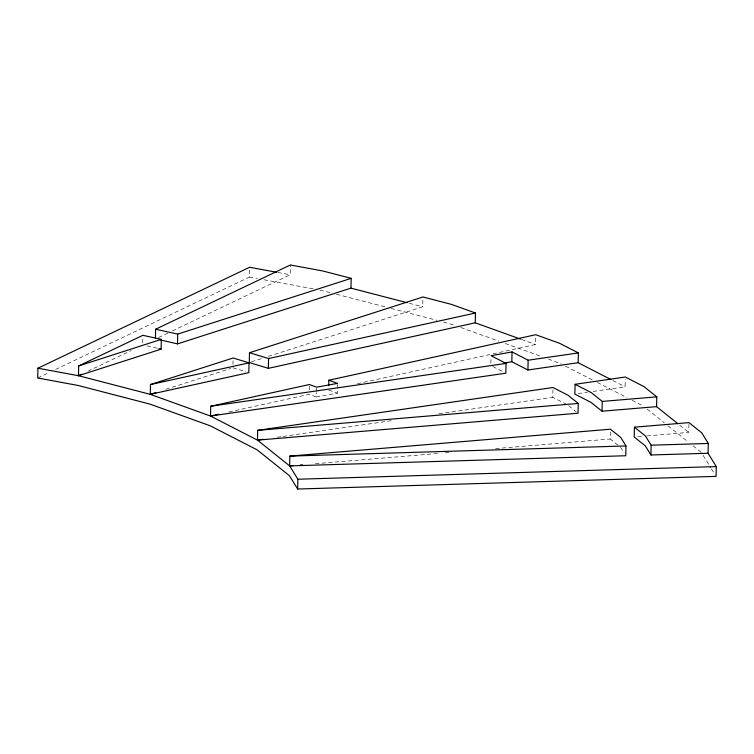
<?xml version="1.0" encoding="UTF-8"?>
<svg xmlns="http://www.w3.org/2000/svg" width="754" height="754" viewBox="0 0 754 754"><rect width="100%" height="100%" fill="white"/><g stroke="black" fill="none" stroke-linecap="round" stroke-linejoin="round"><path stroke-width="0.57" stroke-dasharray="3.77 2.83" d="M142.723 342.919L142.845 337.481M232.958 364.521L233.061 360.167M55.692 369.422L249.395 277.057L249.621 267.265M172.374 330.931L290.167 274.767L290.394 264.974M309.187 389.988L309.31 384.549M337.528 384.474L337.33 393.173L316.36 396.953L316.454 392.608M316.482 391.514L316.557 388.253M268.292 356.406L422.73 306.774L422.956 296.982M490.882 363.334L491.033 356.802M492.993 353.871L535.519 344.503L535.689 336.887M566.772 404.483L552.776 397.301L552.946 389.686M617.941 445.171L610.231 438.998L610.429 430.289M593.134 391.449L625.094 386.811L625.264 379.196M646.979 435.916L688.741 432.41L688.958 422.617M37.7 377.999L49.34 372.448M87.945 371.194L131.102 350.61M158.585 337.509L168.133 332.957M165.88 389.318L230.658 368.499M251.506 361.797L262.694 358.207M228.867 411.995L309.093 394.342L316.36 396.953M357.358 383.72L491.844 354.116M277.236 437.263L281.883 436.594M283.052 436.425L393.494 420.402M438.837 413.823L552.776 397.301M578.299 393.597L587.423 392.278M315.389 463.738L439.412 453.333M445.265 452.843L451.109 452.353M495.576 448.621L610.231 438.998M637.696 436.698L642.342 436.302M277.783 272.477L290.167 274.767M249.395 277.057L257.284 278.518M264.041 279.772L314.135 289.036M319.894 290.101L332.071 293.089M147.021 345.897L157.869 348.31M409.271 303.287L422.73 306.774M336.463 294.23L386.623 307.255M391.109 308.414L436.783 320.271M443.371 321.986L455.407 325.549M232.892 367.782L245.7 371.524M521.523 339.47L535.519 344.503M460.854 327.509L498.696 341.128M505.161 343.456L540.741 356.265M548.365 359.008L561.334 363.993M328.621 390.044L337.33 393.173M612.851 380.525L625.094 386.811M565.481 366.124L593.238 380.365M597.319 382.466L626.942 397.669M632.125 400.336L643.539 406.189M492.833 366.529L503.832 372.174M679.797 425.256L688.741 432.41M647.196 409.12L664.378 422.881M667.959 425.737L688.515 442.202M693.086 445.859L701.314 452.447M568.62 405.68L576.329 411.854M703.096 455.341L710.796 467.81M711.38 468.762L714.311 473.521M620.514 447.226L624.01 452.909"/><path stroke-width="1.13" d="M276.652 272.269L249.621 267.265L37.926 368.206L37.7 377.999L78.246 385.501L150.027 404.135L210.3 425.831L257.246 449.921L289.432 475.699L297.651 489.026L716.074 476.377L716.3 466.585L708.072 453.258L708.298 443.465L701.757 432.862L688.958 422.617L634.444 427.188L634.218 436.99L645.273 445.831L650.919 454.982L708.072 453.258M297.651 489.026L297.877 479.233L289.649 465.897L257.472 440.129L210.526 416.038L150.253 394.342L78.473 375.709L78.689 365.916L142.892 335.304L161.328 339.357L161.111 349.149L78.473 375.709L37.926 368.206M150.253 394.342L150.47 384.549L233.109 357.99L249.037 362.853L248.811 372.646L150.253 394.342L155.833 392.542M155.428 337.943L155.626 329.234L290.394 264.974L322.637 270.94L351.175 278.349L350.959 288.141L177.492 343.89L160.725 340.016M177.492 343.89L177.708 334.097L351.175 278.349M610.806 379.479L578.148 362.712L578.375 352.919L528.149 360.205L512.032 351.929L491.061 355.709L506.057 363.409L505.83 373.202L210.526 416.038L210.752 406.236L309.31 384.549L316.576 387.16L337.556 383.381L328.848 380.252L328.725 385.69M475.237 322.816L475.463 313.014L451.495 304.39L422.956 296.982L249.489 352.731L249.263 362.523L268.349 368.348L475.237 322.816L520.449 339.083M257.472 440.129L257.689 430.336L552.993 387.509L567.988 395.209L578.271 403.437L578.045 413.23L257.472 440.129L263.278 439.29M268.349 368.348L268.565 358.555L249.489 352.731M289.649 465.897L289.875 456.104L610.457 429.205L620.731 437.433L625.99 445.953L625.763 455.746L289.649 465.897L293.165 465.604M578.148 362.712L527.932 369.997L511.815 361.722L512.032 351.929M527.932 369.997L528.149 360.205M656.555 406.642L656.781 396.849L643.982 386.604L625.311 377.019L575.095 384.304L574.868 394.097L590.985 402.372L602.031 411.213L656.555 406.642L678.016 423.823M602.031 411.213L602.258 401.42L591.211 392.58L575.095 384.304M650.919 454.982L651.136 445.19L645.49 436.038L634.444 427.188M78.473 375.709L81.63 374.201M78.689 365.916L161.328 339.357M150.47 384.549L249.037 362.853M268.565 358.555L475.463 313.014M328.848 380.252L535.736 334.71L559.704 343.343L578.375 352.919M210.526 416.038L218.547 414.266M504.087 363.117L511.815 361.722M210.752 406.236L506.057 363.409M257.689 430.336L578.271 403.437M602.258 401.42L656.781 396.849M300.186 465.02L302.524 464.822M289.875 456.104L625.99 445.953M651.136 445.19L708.298 443.465M297.877 479.233L716.3 466.585M155.626 329.234L177.708 334.097M350.959 288.141L407.028 302.703M158.943 348.593L161.111 349.149"/></g></svg>
